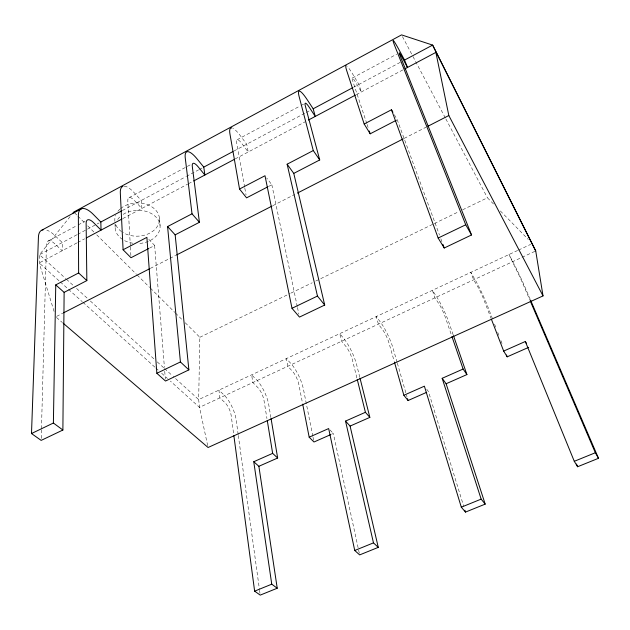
<?xml version="1.0" encoding="UTF-8"?>
<svg xmlns="http://www.w3.org/2000/svg" width="630" height="630" viewBox="0 0 630 630"><rect width="100%" height="100%" fill="white"/><g stroke="black" fill="none" stroke-linecap="round" stroke-linejoin="round"><path stroke-width="0.47" stroke-dasharray="3.15 2.36" d="M185.22 322.765L199.844 337.294L198.678 399.593L199.505 407.35L208.073 447.497M41.218 438.433L41.454 429.621M41.478 428.644L46.455 244.534A12.482 5.355 59.6 0 1 54.503 243.534L62.197 250.74L62.291 242.558L54.66 235.336A24.964 10.718 59.6 0 0 46.848 230.178M70.111 216.602L39.485 254.717L39.21 262.938L54.306 312.197M48.227 240.967L77.364 225.351M78.222 224.894L85.082 221.217M129.055 197.647L191.378 164.249M237.156 139.718L300.171 105.95M301.03 105.486L303.621 104.1M352.288 78.018L396.687 54.219M76.844 234.801L39.485 254.717L65.654 278.531M77.703 234.344L99.107 222.925M122.338 210.546L185.551 176.841M186.417 176.376L198.568 169.895M199.442 169.431L202.041 168.045M233.848 151.082L305.408 112.927M306.267 112.471L310.582 110.171M353.698 87.184L400.239 62.362M76.868 242.952L39.21 262.938L59.614 281.319M77.734 242.495L84.641 238.825M122.74 218.61L187.606 184.173M188.472 183.716L192.788 181.424M235.218 158.902L304.952 121.889M356.273 94.65L403.247 69.717M149.57 248.102L154.633 245.48L148.192 238.699M268.349 186.567L271.829 184.763L266.703 177.999M56.605 316.394L62.732 313.252M150.286 268.419L175.675 255.418M272.853 205.656L294.738 194.442M404.176 138.403L426.069 127.197M199.844 337.294L290.099 293.509M290.989 293.084L312.22 282.775M315.764 281.059L433.448 223.965M434.33 223.54L459.105 211.515M462.648 209.798L487.423 197.781L493.55 204.025M517.647 250.472L198.678 399.593L173.234 376.441M518.514 250.071L530.641 244.401M534.854 251.362L199.505 407.35L170.368 381.095M331.569 434.243L333.325 433.472L358.423 549.155M56.479 317.481L62.449 322.607M60.346 281.98L82.199 301.668M82.932 302.321L155.067 367.306M155.791 367.967L158.705 370.59M161.619 373.22L167.446 378.465M66.386 279.192L73.655 285.807M76.561 288.453L87.46 298.376M90.374 301.022L154.334 359.242M157.24 361.888L163.784 367.841M164.509 368.503L172.51 375.779M74.482 212.72L77.27 215.491M77.962 216.184L84.932 223.107M87.712 225.871L93.98 232.1M96.768 234.872L136.466 274.318M137.167 275.011L149.704 287.469M150.397 288.162L174.778 312.385M175.471 313.071L182.432 319.993M500.362 210.971L528.287 239.424M329.994 429.967L333.325 433.472M426.715 389.238L428.455 391.537L463.759 506.488M394.364 114.77L397.254 119.779L439.496 235.084M402.475 36.619L412.524 55.684M412.981 56.55L445.402 118.07M445.859 118.936L487.423 197.781M530.334 299.589L525.294 287.871A21.609 0.961 64.6 0 0 512.347 260.788L508.985 254.528L515.513 268.175A10.805 0.48 64.6 0 1 522.034 281.815L529.791 299.904M492.495 318.819L487.25 305.251A21.389 1.835 64.8 0 0 474.406 278.452L470.791 272.38L473.642 279.83L477.264 285.886A10.694 0.913 64.8 0 1 483.73 299.384L491.077 318.426M494.597 324.245L496.345 328.773M497.747 332.396L499.503 336.916M500.897 340.539L502.653 345.059M440.85 238.778L442.197 242.463M453.159 334.758L449.001 322.717A21.168 2.693 64.9 0 0 436.259 296.202L432.401 290.328L434.952 297.825L438.819 303.691A10.584 1.347 64.9 0 1 445.237 317.04L451.623 335.609M366.802 123.551L352.642 80.687A13.608 1.425 63.4 0 1 355.816 82.585L361.392 91.933L358.872 84.42L353.312 75.088A27.224 2.843 63.4 0 0 347.421 66.567M367.117 124.48L368.345 128.213M397.081 362.266L393.057 348.272A20.845 3.914 65.1 0 0 380.473 322.166L376.267 316.575L378.386 324.143L382.607 329.726A10.419 1.953 65.1 0 1 388.946 342.87L394.278 361.581M397.349 363.203L406.996 396.79M359.793 377.291L356.682 364.888A20.64 4.686 65.2 0 0 344.2 339.05L339.767 333.632L341.618 341.247L346.059 346.65A10.316 2.347 65.2 0 1 352.343 359.659L357.013 378.457M358.627 550.116L359.667 554.896M271.829 184.763L297.273 306.542M297.478 307.503L298.88 314.212M312.819 436.244L303.44 389.206A20.333 5.788 65.4 0 0 291.107 363.762L286.366 358.596L287.823 366.266L292.58 371.416A10.167 2.898 65.4 0 1 298.793 384.229L302.573 403.483M313.008 437.204L313.772 441.047M244.653 187.22L236.659 142.75A13.175 3 62.2 0 1 241.786 143.498L248.22 152.003L246.732 144.215L240.337 135.71A26.358 6.001 62.2 0 0 232.974 128.347M244.826 188.189L246.046 194.953M270.892 417.556L268.805 405.027A20.136 6.489 65.5 0 0 256.567 379.843L251.63 374.842L252.835 382.544L257.796 387.529A10.064 3.244 65.5 0 1 263.954 400.207L266.955 418.572M238.179 434.535L236.171 419.934A19.947 7.135 65.7 0 0 224.028 394.986L218.909 390.135L219.886 397.877L225.028 402.704A9.97 3.567 65.7 0 1 231.139 415.265L233.738 434.692M238.313 435.503L259.418 589.27M259.552 590.247L260.221 595.114M159.429 218.193L160.067 225.501M154.633 245.48L164.414 367.385M164.729 371.291L165.351 379.087M130.339 245.991L127.811 201.001A12.773 4.386 60.8 0 1 134.655 200.718L141.829 208.475L141.27 200.45L134.151 192.685A25.554 8.773 60.8 0 0 124.118 186.173M130.394 246.968L130.89 255.772M115.03 224.233L115.219 228.848M120.598 208.577A22.341 16.624 -1.5 0 1 151.885 206.9A22.341 16.624 -1.5 0 1 154.153 230.139A22.341 16.624 -1.5 0 1 122.945 232.564M121.511 231.627A22.341 16.624 -1.5 0 1 115.062 222.327M114.912 221.469A22.341 16.624 -1.5 0 1 115.605 215.389M117.912 211.326A22.341 16.624 -1.5 0 1 119.952 209.136M123.11 214.373A22.507 16.632 -1.7 0 1 158.752 220.917A22.507 16.632 -1.7 0 1 137.616 243.542M132.82 243.219A22.507 16.632 -1.7 0 1 123.307 239.935M122.574 239.479A22.507 16.632 -1.7 0 1 115.416 224.485M117.66 219.476A22.507 16.632 -1.7 0 1 120.306 216.5"/><path stroke-width="0.94" d="M43.509 229.706A24.964 10.718 59.6 0 0 38.43 237.085L31.5 433.542L41.163 440.394L62.882 430.03L64.126 292.367L55.755 284.886L78.632 272.955L78.364 215.57A25.255 9.781 60.2 0 1 93.437 214.531L100.824 222.012L101.044 230.123L93.602 222.65A12.624 4.89 60.2 0 0 86.129 223.303L86.853 280.594L64.126 292.367M62.882 430.03L53.385 423.021L55.755 284.886M72.56 213.554L73.781 212.026L401.562 34.886L432.629 45.092L535.728 250.953L543.021 295.911L208.073 447.497L63.197 323.245M42.084 230.037L81.506 208.743M100.824 222.012L121.472 211.003M148.727 248.543L131.001 257.725L123.094 249.764L146.9 237.345L156.846 373.283L165.509 381.04L188.882 369.881L175.164 234.848L199.419 222.28L192.3 166.493A13.009 3.575 61.6 0 1 198.143 166.808L204.884 175.006L203.781 167.115L232.99 151.539M267.474 187.015L246.566 197.852L239.534 189.024L265.002 175.738L291.997 308.306L299.478 317.095L324.702 305.054L293.777 173.392L319.717 159.949L305.345 105.997A13.427 2.079 62.9 0 1 309.33 107.415L315.268 116.416L313.173 108.785L352.832 87.641M396.388 120.228L370.196 133.804L364.179 124.008L391.474 109.77L438.149 238.038L444.229 248L471.531 234.966L399.963 55.361A13.789 0.748 63.9 0 1 402.302 57.755L407.515 67.449L404.547 60.063L432.629 45.092L535.728 250.953M86.365 237.912L121.873 219.067M193.654 180.968L234.352 159.366M308.393 120.062L355.414 95.106M404.956 68.812L435.873 52.4L448.828 115.534L543.021 295.911M188.882 369.881L180.416 361.951L167.58 226.556L192.016 213.806L185.259 157.996A26.027 7.158 61.6 0 1 197.088 158.918L203.781 167.115M324.702 305.054L317.457 296.061L287.123 164.202L313.275 150.554L299.148 96.642A26.869 4.158 62.9 0 1 307.267 99.8L313.173 108.785M63.606 312.803L149.404 268.868M176.55 254.969L271.979 206.105M297.368 193.103L403.302 138.852M427.817 126.299L448.828 115.534M31.5 433.542L53.385 423.021M156.846 373.283L180.416 361.951M291.997 308.306L317.457 296.061M438.149 238.038L465.735 224.776L394.53 45.265A27.578 1.496 63.9 0 1 399.349 50.392L404.547 60.063M253.756 461.727L272.648 453.364L277.649 458.018L258.875 466.294L253.756 461.727L271.758 584.191L277.231 588.231L260.221 595.114L254.63 591.145L233.872 435.669M302.762 404.444L309.18 437.188L328.663 428.558L354.737 550.478L359.667 554.896L378.268 547.368L350.091 426.077L345.531 421.092L365.408 412.296L369.841 417.375L350.091 426.077M394.545 362.518L403.869 395.262L424.392 386.174L461.31 507.189L465.483 512.096L485.187 504.126L446.111 383.749L442.166 378.307L463.113 369.03L466.917 374.582L446.111 383.749M491.431 319.331L503.669 351.075L525.318 341.491L526.286 343.161M330.687 434.637L313.968 442.008L309.18 437.188M403.869 395.262L408.067 400.522L426.683 392.317M503.669 351.075L507.205 356.824L528.696 347.343M254.63 591.145L271.758 584.191M354.737 550.478L373.472 542.871L378.268 547.368M461.31 507.189L481.155 499.125L485.187 504.126M574.284 461.302L595.342 452.742L598.5 458.293L577.608 466.743L574.284 461.302L525.318 341.491M78.632 272.955L86.853 280.594M167.58 226.556L175.164 234.848M192.016 213.806L199.419 222.28M287.123 164.202L293.777 173.392M313.275 150.554L319.717 159.949M391.474 109.77L392.923 112.274M465.735 224.776L471.531 234.966M530.72 300.494L598.5 458.293M530.177 300.809L595.342 452.742M576.489 464.034L577.608 466.743M506.504 355.013L507.205 356.824M442.874 244.306L444.229 248M453.482 335.688L466.917 374.582M451.938 336.538L463.113 369.03M369.267 131.008L370.196 133.804M364.179 124.008L346.815 70.969A27.224 2.843 63.4 0 1 346.201 65.764M442.166 378.307L481.155 499.125M464.909 510.221L465.483 512.096M407.531 398.656L408.067 400.522M360.029 378.252L369.841 417.375M357.241 379.394L365.408 412.296M345.531 421.092L373.472 542.871M239.534 189.024L229.942 133.922A26.358 6.001 62.2 0 1 231.911 127.961M271.058 418.517L277.649 458.018M267.27 420.501L272.648 453.364M258.875 466.294L277.231 588.231M123.094 249.764L120.322 192.969A25.554 8.773 60.8 0 1 122.921 186.37"/></g></svg>
